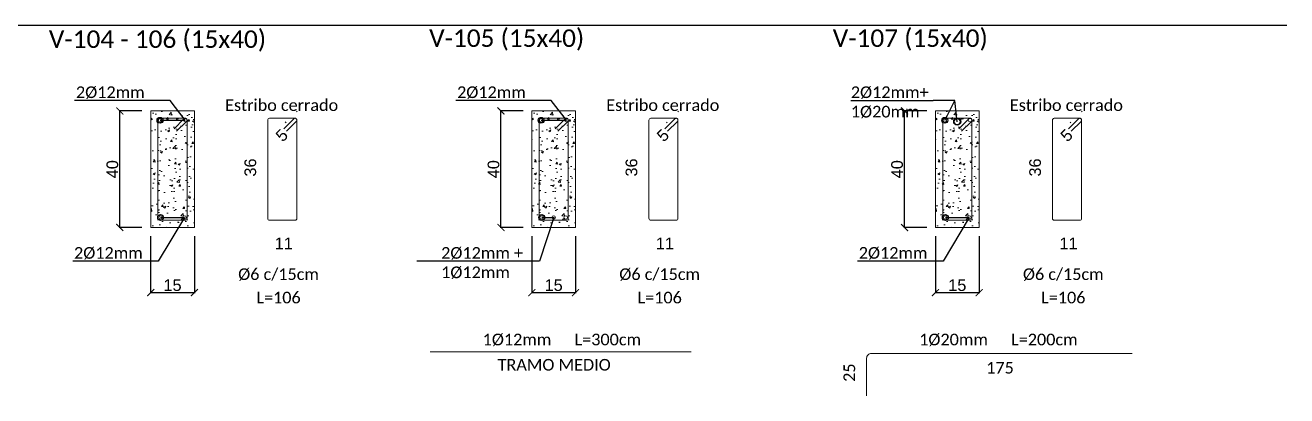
# Model space of a CAD drawing. Header units: millimetres. Extents: x 141 to 456, y -20 to 129.
# Drawn here: x 434.01 to 455.64, y 19.04 to 25.4 of the extents above; entities that cross this region are included whole.
import ezdxf
from ezdxf import colors
from ezdxf.entities.mleader import LeaderData, LeaderLine
from ezdxf.enums import TextEntityAlignment as Align
from ezdxf.math import Vec2, Vec3

# ---------------------------------------------------------------- set-up
doc = ezdxf.new("R2010")
doc.units = ezdxf.units.MM
doc.header["$LTSCALE"] = 0.1
doc.header["$MEASUREMENT"] = 0
doc.header["$PDMODE"] = 3
doc.header["$PDSIZE"] = 0.1
doc.layers.get('DEFPOINTS').update_dxf_attribs({"color": 1})
for name, color, linetype, lineweight in [('ARM_LONGITUDINAL_Ø10', 10, 'Continuous', 9), ('ARM_LONGITUDINAL_Ø12', 10, 'Continuous', 9), ('ARM_TRANSVERSAL_Ø6', 10, 'Continuous', 9), ('CIM_REFEREN', 2, 'Continuous', 0), ('CIM_TXT_ARMADOS', 3, 'Continuous', 0), ('SEC_COTAS_SEC_DIM_VIGA', 1, 'Continuous', 0), ('SEC_REF_TXT_POSICIONES_ARM_ESTRIBOS', 1, 'Continuous', 9), ('SOMBRA', 1, 'Continuous', 0), ('VIG_CARAS', 4, 'Continuous', 9)]:
    doc.layers.add(name, color=color, linetype=linetype, lineweight=lineweight)
doc.layers.add('COTAS-HECTOR', color=2, linetype='Continuous')
doc.styles.add('Arial20', font='arial.ttf', dxfattribs={"height": 0.2})
doc.styles.add('CYPETXT', font='calibri.ttf', dxfattribs={"height": 0.2})
doc.dimstyles.new('COTA-1-100', dxfattribs={"dimtxt": 0.2, "dimasz": 0.12, "dimexe": 0.012, "dimexo": 0.15, "dimgap": 0.025, "dimtad": 1, "dimzin": 0, "dimdsep": 46, "dimtxsty": 'Arial20', "dimblk1": 'ARCHTICK', "dimblk2": 'ARCHTICK', "dimsah": 1, "dimcen": 0.09, "dimclrd": 256, "dimclre": 256, "dimclrt": 256, "dimazin": 0, "dimtfac": 1, "dimtofl": 0, "dimtmove": 2, "dimatfit": 3, "dimldrblk": 'ARCHTICK', "dimfxl": 1, "dimtolj": 1, "dimtzin": 0, "dimarcsym": 0})

# ---------------------------------------------------------------- blocks, each defined once
blk = doc.blocks.new('_ARCHTICK')
at = {"color": 0, "linetype": 'ByBlock', "const_width": 0.15}
blk.add_lwpolyline([(-0.5, -0.5), (0.5, 0.5)], dxfattribs=at)
blk = doc.blocks.new('*D200')
at = {"layer": 'DEFPOINTS', "color": 0, "transparency": 16777216}
for p in [(436.156, 21.926), (436.906, 21.926), (436.906, 20.808)]:
    blk.add_point(p, dxfattribs=at)
at = {"layer": 'SEC_COTAS_SEC_DIM_VIGA', "lineweight": -2, "transparency": 16777216}
for p, q in [((436.156, 21.776), (436.156, 20.796)), ((436.906, 21.776), (436.906, 20.796)), ((436.156, 20.808), (436.906, 20.808))]:
    blk.add_line(p, q, dxfattribs=at)
at = {"layer": 'SEC_COTAS_SEC_DIM_VIGA', "lineweight": -2, "transparency": 16777216, "xscale": 0.12, "yscale": 0.12, "zscale": 0.12, "rotation": 180}
blk.add_blockref('_ARCHTICK', (436.156, 20.808), dxfattribs=at)
at = {"layer": 'SEC_COTAS_SEC_DIM_VIGA', "lineweight": -2, "transparency": 16777216, "xscale": 0.12, "yscale": 0.12, "zscale": 0.12}
blk.add_blockref('_ARCHTICK', (436.906, 20.808), dxfattribs=at)
at = {"layer": 'SEC_COTAS_SEC_DIM_VIGA', "transparency": 16777216, "insert": (436.531, 20.935), "char_height": 0.2, "attachment_point": 5, "style": 'Arial20'}
blk.add_mtext('\\A1;15', dxfattribs=at)
blk = doc.blocks.new('*D201')
at = {"layer": 'DEFPOINTS', "color": 0, "transparency": 16777216}
for p in [(435.627, 23.926), (436.156, 23.926), (436.156, 21.926)]:
    blk.add_point(p, dxfattribs=at)
at = {"layer": 'SEC_COTAS_SEC_DIM_VIGA', "lineweight": -2, "transparency": 16777216}
for p, q in [((436.006, 23.926), (435.615, 23.926)), ((435.627, 21.926), (435.627, 23.926)), ((436.006, 21.926), (435.615, 21.926))]:
    blk.add_line(p, q, dxfattribs=at)
at = {"layer": 'SEC_COTAS_SEC_DIM_VIGA', "lineweight": -2, "transparency": 16777216, "xscale": 0.12, "yscale": 0.12, "zscale": 0.12}
for p, rotation in [((435.627, 23.926), 90), ((435.627, 21.926), 270)]:
    blk.add_blockref('_ARCHTICK', p, dxfattribs=dict(at, rotation=rotation))
at = {"layer": 'SEC_COTAS_SEC_DIM_VIGA', "transparency": 16777216, "insert": (435.5, 22.926), "char_height": 0.2, "attachment_point": 5, "rotation": 90, "style": 'Arial20'}
blk.add_mtext('\\A1;40', dxfattribs=at)
blk = doc.blocks.new('_Origin')
at = {"color": 0, "linetype": 'ByBlock', "lineweight": -2}
blk.add_line((0, 0), (-1, 0), dxfattribs=at)
blk.add_circle((0, 0), 0.5, dxfattribs=at)
blk = doc.blocks.new('*D202')
at = {"layer": 'DEFPOINTS', "color": 0, "transparency": 16777216}
for p in [(437.762, 23.301), (438.144, 23.301), (438.144, 22.051)]:
    blk.add_point(p, dxfattribs=at)
at = {"layer": 'SEC_COTAS_SEC_DIM_VIGA', "transparency": 16777216, "insert": (437.866, 22.955), "char_height": 0.2, "attachment_point": 5, "rotation": 90, "style": 'Arial20'}
blk.add_mtext('\\A1;36', dxfattribs=at)
blk = doc.blocks.new('_None')
blk = doc.blocks.new('*D203')
at = {"layer": 'DEFPOINTS', "color": 0, "transparency": 16777216}
for p in [(438.062, 22.223), (438.817, 22.223), (438.817, 21.528)]:
    blk.add_point(p, dxfattribs=at)
at = {"layer": 'SEC_COTAS_SEC_DIM_VIGA', "transparency": 16777216, "insert": (438.439, 21.653), "char_height": 0.2, "attachment_point": 5, "style": 'Arial20'}
blk.add_mtext('\\A1;11', dxfattribs=at)
blk = doc.blocks.new('1')
at = {"layer": 'ARM_TRANSVERSAL_Ø6'}
for p, q in [((436.301, 23.798), (436.291, 23.791)), ((436.313, 23.801), (436.301, 23.798)), ((436.745, 23.801), (436.313, 23.801)), ((436.737, 23.798), (436.732, 23.795)), ((436.743, 23.8), (436.737, 23.798)), ((436.749, 23.801), (436.743, 23.8)), ((436.756, 23.8), (436.749, 23.801)), ((436.756, 23.8), (436.749, 23.801)), ((436.762, 23.798), (436.756, 23.8)), ((436.762, 23.798), (436.756, 23.8)), ((436.767, 23.795), (436.762, 23.798)), ((436.767, 23.795), (436.762, 23.798)), ((436.284, 23.781), (436.281, 23.769)), ((436.281, 23.769), (436.281, 22.083)), ((436.291, 23.791), (436.284, 23.781)), ((436.727, 23.791), (436.557, 23.621)), ((436.602, 23.576), (436.772, 23.746)), ((436.732, 23.795), (436.727, 23.791)), ((436.772, 23.791), (436.767, 23.795)), ((436.772, 23.791), (436.767, 23.795)), ((436.776, 23.786), (436.772, 23.791)), ((436.776, 23.786), (436.772, 23.791)), ((436.772, 23.746), (436.776, 23.751)), ((436.779, 23.781), (436.776, 23.786)), ((436.779, 23.781), (436.776, 23.786)), ((436.776, 23.751), (436.779, 23.756)), ((436.781, 23.775), (436.779, 23.781)), ((436.781, 23.775), (436.779, 23.781)), ((436.779, 23.756), (436.781, 23.762)), ((436.781, 23.769), (436.781, 23.775)), ((436.781, 23.762), (436.781, 23.769)), ((436.781, 22.083), (436.781, 23.769)), ((436.281, 22.083), (436.284, 22.07)), ((436.284, 22.07), (436.291, 22.06)), ((436.772, 22.06), (436.779, 22.07)), ((436.779, 22.07), (436.781, 22.083)), ((436.291, 22.06), (436.301, 22.053)), ((436.301, 22.053), (436.313, 22.051)), ((436.313, 22.051), (436.749, 22.051)), ((436.749, 22.051), (436.762, 22.053)), ((436.762, 22.053), (436.772, 22.06))]:
    blk.add_line(p, q, dxfattribs=at)
blk = doc.blocks.new('*D260')
at = {"layer": 'DEFPOINTS', "color": 0, "transparency": 16777216}
for p in [(438.667, 23.914), (438.776, 23.802), (438.582, 23.614)]:
    blk.add_point(p, dxfattribs=at)
at = {"layer": 'SEC_COTAS_SEC_DIM_VIGA', "lineweight": -2, "transparency": 16777216}
for p, q in [((438.671, 23.91), (438.659, 23.923)), ((438.478, 23.722), (438.465, 23.735))]:
    blk.add_line(p, q, dxfattribs=at)
at = {"layer": 'SEC_COTAS_SEC_DIM_VIGA', "transparency": 16777216, "insert": (438.405, 23.507), "char_height": 0.2, "attachment_point": 5, "rotation": 44.1312, "style": 'Arial20'}
blk.add_mtext('\\A1;5', dxfattribs=at)
blk = doc.blocks.new('*D263')
at = {"layer": 'DEFPOINTS', "color": 0, "transparency": 16777216}
for p in [(442.163, 23.926), (442.692, 23.926), (442.692, 21.926)]:
    blk.add_point(p, dxfattribs=at)
at = {"layer": 'SEC_COTAS_SEC_DIM_VIGA', "lineweight": -2, "transparency": 16777216}
for p, q in [((442.542, 23.926), (442.151, 23.926)), ((442.163, 21.926), (442.163, 23.926)), ((442.542, 21.926), (442.151, 21.926))]:
    blk.add_line(p, q, dxfattribs=at)
at = {"layer": 'SEC_COTAS_SEC_DIM_VIGA', "lineweight": -2, "transparency": 16777216, "xscale": 0.12, "yscale": 0.12, "zscale": 0.12}
for p, rotation in [((442.163, 23.926), 90), ((442.163, 21.926), 270)]:
    blk.add_blockref('_ARCHTICK', p, dxfattribs=dict(at, rotation=rotation))
at = {"layer": 'SEC_COTAS_SEC_DIM_VIGA', "transparency": 16777216, "insert": (442.036, 22.926), "char_height": 0.2, "attachment_point": 5, "rotation": 90, "style": 'Arial20'}
blk.add_mtext('\\A1;40', dxfattribs=at)
blk = doc.blocks.new('*D262')
at = {"layer": 'DEFPOINTS', "color": 0, "transparency": 16777216}
for p in [(442.692, 21.926), (443.442, 21.926), (443.442, 20.808)]:
    blk.add_point(p, dxfattribs=at)
at = {"layer": 'SEC_COTAS_SEC_DIM_VIGA', "lineweight": -2, "transparency": 16777216}
for p, q in [((442.692, 21.776), (442.692, 20.796)), ((443.442, 21.776), (443.442, 20.796)), ((442.692, 20.808), (443.442, 20.808))]:
    blk.add_line(p, q, dxfattribs=at)
at = {"layer": 'SEC_COTAS_SEC_DIM_VIGA', "lineweight": -2, "transparency": 16777216, "xscale": 0.12, "yscale": 0.12, "zscale": 0.12, "rotation": 180}
blk.add_blockref('_ARCHTICK', (442.692, 20.808), dxfattribs=at)
at = {"layer": 'SEC_COTAS_SEC_DIM_VIGA', "lineweight": -2, "transparency": 16777216, "xscale": 0.12, "yscale": 0.12, "zscale": 0.12}
blk.add_blockref('_ARCHTICK', (443.442, 20.808), dxfattribs=at)
at = {"layer": 'SEC_COTAS_SEC_DIM_VIGA', "transparency": 16777216, "insert": (443.067, 20.935), "char_height": 0.2, "attachment_point": 5, "style": 'Arial20'}
blk.add_mtext('\\A1;15', dxfattribs=at)
blk = doc.blocks.new('*D264')
at = {"layer": 'DEFPOINTS', "color": 0, "transparency": 16777216}
for p in [(444.299, 23.301), (444.681, 23.301), (444.681, 22.051)]:
    blk.add_point(p, dxfattribs=at)
at = {"layer": 'SEC_COTAS_SEC_DIM_VIGA', "transparency": 16777216, "insert": (444.402, 22.955), "char_height": 0.2, "attachment_point": 5, "rotation": 90, "style": 'Arial20'}
blk.add_mtext('\\A1;36', dxfattribs=at)
blk = doc.blocks.new('*D265')
at = {"layer": 'DEFPOINTS', "color": 0, "transparency": 16777216}
for p in [(444.598, 22.223), (445.353, 22.223), (445.353, 21.528)]:
    blk.add_point(p, dxfattribs=at)
at = {"layer": 'SEC_COTAS_SEC_DIM_VIGA', "transparency": 16777216, "insert": (444.975, 21.653), "char_height": 0.2, "attachment_point": 5, "style": 'Arial20'}
blk.add_mtext('\\A1;11', dxfattribs=at)
blk = doc.blocks.new('*D261')
at = {"layer": 'DEFPOINTS', "color": 0, "transparency": 16777216}
for p in [(445.203, 23.914), (445.312, 23.802), (445.118, 23.614)]:
    blk.add_point(p, dxfattribs=at)
at = {"layer": 'SEC_COTAS_SEC_DIM_VIGA', "lineweight": -2, "transparency": 16777216}
for p, q in [((445.208, 23.91), (445.195, 23.923)), ((445.014, 23.722), (445.001, 23.735))]:
    blk.add_line(p, q, dxfattribs=at)
at = {"layer": 'SEC_COTAS_SEC_DIM_VIGA', "transparency": 16777216, "insert": (444.941, 23.507), "char_height": 0.2, "attachment_point": 5, "rotation": 44.1312, "style": 'Arial20'}
blk.add_mtext('\\A1;5', dxfattribs=at)
blk = doc.blocks.new('*D266')
at = {"layer": 'DEFPOINTS', "color": 0, "transparency": 16777216}
for p in [(449.084, 23.926), (449.614, 23.926), (449.614, 21.926)]:
    blk.add_point(p, dxfattribs=at)
at = {"layer": 'SEC_COTAS_SEC_DIM_VIGA', "lineweight": -2, "transparency": 16777216}
for p, q in [((449.464, 23.926), (449.072, 23.926)), ((449.084, 21.926), (449.084, 23.926)), ((449.464, 21.926), (449.072, 21.926))]:
    blk.add_line(p, q, dxfattribs=at)
at = {"layer": 'SEC_COTAS_SEC_DIM_VIGA', "lineweight": -2, "transparency": 16777216, "xscale": 0.12, "yscale": 0.12, "zscale": 0.12}
for p, rotation in [((449.084, 23.926), 90), ((449.084, 21.926), 270)]:
    blk.add_blockref('_ARCHTICK', p, dxfattribs=dict(at, rotation=rotation))
at = {"layer": 'SEC_COTAS_SEC_DIM_VIGA', "transparency": 16777216, "insert": (448.957, 22.926), "char_height": 0.2, "attachment_point": 5, "rotation": 90, "style": 'Arial20'}
blk.add_mtext('\\A1;40', dxfattribs=at)
blk = doc.blocks.new('*D267')
at = {"layer": 'DEFPOINTS', "color": 0, "transparency": 16777216}
for p in [(449.614, 21.926), (450.364, 21.926), (450.364, 20.808)]:
    blk.add_point(p, dxfattribs=at)
at = {"layer": 'SEC_COTAS_SEC_DIM_VIGA', "lineweight": -2, "transparency": 16777216}
for p, q in [((449.614, 21.776), (449.614, 20.796)), ((450.364, 21.776), (450.364, 20.796)), ((449.614, 20.808), (450.364, 20.808))]:
    blk.add_line(p, q, dxfattribs=at)
at = {"layer": 'SEC_COTAS_SEC_DIM_VIGA', "lineweight": -2, "transparency": 16777216, "xscale": 0.12, "yscale": 0.12, "zscale": 0.12, "rotation": 180}
blk.add_blockref('_ARCHTICK', (449.614, 20.808), dxfattribs=at)
at = {"layer": 'SEC_COTAS_SEC_DIM_VIGA', "lineweight": -2, "transparency": 16777216, "xscale": 0.12, "yscale": 0.12, "zscale": 0.12}
blk.add_blockref('_ARCHTICK', (450.364, 20.808), dxfattribs=at)
at = {"layer": 'SEC_COTAS_SEC_DIM_VIGA', "transparency": 16777216, "insert": (449.989, 20.935), "char_height": 0.2, "attachment_point": 5, "style": 'Arial20'}
blk.add_mtext('\\A1;15', dxfattribs=at)
blk = doc.blocks.new('*D268')
at = {"layer": 'DEFPOINTS', "color": 0, "transparency": 16777216}
for p in [(451.22, 23.301), (451.602, 23.301), (451.602, 22.051)]:
    blk.add_point(p, dxfattribs=at)
at = {"layer": 'SEC_COTAS_SEC_DIM_VIGA', "transparency": 16777216, "insert": (451.324, 22.955), "char_height": 0.2, "attachment_point": 5, "rotation": 90, "style": 'Arial20'}
blk.add_mtext('\\A1;36', dxfattribs=at)
blk = doc.blocks.new('*D269')
at = {"layer": 'DEFPOINTS', "color": 0, "transparency": 16777216}
for p in [(451.519, 22.223), (452.274, 22.223), (452.274, 21.528)]:
    blk.add_point(p, dxfattribs=at)
at = {"layer": 'SEC_COTAS_SEC_DIM_VIGA', "transparency": 16777216, "insert": (451.897, 21.653), "char_height": 0.2, "attachment_point": 5, "style": 'Arial20'}
blk.add_mtext('\\A1;11', dxfattribs=at)
blk = doc.blocks.new('*D270')
at = {"layer": 'DEFPOINTS', "color": 0, "transparency": 16777216}
for p in [(452.125, 23.914), (452.233, 23.802), (452.04, 23.614)]:
    blk.add_point(p, dxfattribs=at)
at = {"layer": 'SEC_COTAS_SEC_DIM_VIGA', "lineweight": -2, "transparency": 16777216}
for p, q in [((452.129, 23.91), (452.116, 23.923)), ((451.935, 23.722), (451.923, 23.735))]:
    blk.add_line(p, q, dxfattribs=at)
at = {"layer": 'SEC_COTAS_SEC_DIM_VIGA', "transparency": 16777216, "insert": (451.863, 23.507), "char_height": 0.2, "attachment_point": 5, "rotation": 44.1312, "style": 'Arial20'}
blk.add_mtext('\\A1;5', dxfattribs=at)

msp = doc.modelspace()

# ---------------------------------------------------------------- hatches: boundary and pattern name
at = {"layer": 'SOMBRA'}
h = msp.add_hatch(dxfattribs=at)
h.set_pattern_fill('AR-CONC', color=256, scale=0.002)
h.set_pattern_definition([(50, (256.3934, -57.46166), (0.36436934, -0.03187817), [0.0381, -0.4191]), (355, (256.3934, -57.46166), (-0.07048684, 0.3821137), [0.03048, -0.3352812]), (100.45144, (256.42378, -57.4643), (0.2938825, 0.3502355), [0.03238, -0.3561805]), (46.1842, (256.3934, -57.36006), (0.5421581, -0.0840847), [0.05715, -0.62865]), (96.63556, (256.4386, -57.36706), (0.4748083, 0.4948522), [0.04857, -0.5342712]), (351.18415, (256.3934, -57.36006), (0.4748083, 0.4948522), [0.04572, -0.5029195]), (21, (256.4442, -57.38546), (0.3032288, -0.2045304), [0.0381, -0.4191]), (326, (256.4442, -57.38546), (0.12360406, 0.3683759), [0.03048, -0.33528]), (71.45144, (256.4695, -57.4025), (0.42683284, 0.16384554), [0.03238, -0.3561799]), (37.5, (256.39341, -57.46166), (0.00617721, 0.16911008), [0, -0.331216, 0, -0.34036, 0, -0.33655]), (7.5, (256.39341, -57.46166), (0.13363933, 0.20036115), [0, -0.194056, 0, -0.323596, 0, -0.12827]), (327.5, (256.28013, -57.46166), (0.27118119, -0.01145749), [0, -0.127, 0, -0.39624, 0, -0.52578]), (317.5, (256.22933, -57.46166), (0.29625836, 0.05085298), [0, -0.1651, 0, -0.263144, 0, -0.37338])])
h.paths.add_polyline_path([(436.9063, 23.9255), (436.1563, 23.9255), (436.1563, 21.9255), (436.9063, 21.9255)])
edge = h.paths.add_edge_path(flags=16)
edge.add_arc((436.1884, 23.268), 0.025, 0, 360)
edge = h.paths.add_edge_path(flags=16)
edge.add_arc((436.8743, 23.268), 0.025, 0, 360)
edge = h.paths.add_edge_path(flags=16)
edge.add_arc((436.2012, 22.0961), 0.03, 0, 360)
edge = h.paths.add_edge_path(flags=16)
edge.add_arc((436.8615, 22.0961), 0.03, 0, 360)
h = msp.add_hatch(dxfattribs=at)
h.set_pattern_fill('AR-CONC', color=256, scale=0.002)
h.set_pattern_definition([(50, (262.92953, -57.46166), (0.36436934, -0.03187817), [0.0381, -0.4191]), (355, (262.92953, -57.46166), (-0.07048684, 0.3821137), [0.03048, -0.3352812]), (100.45144, (262.9599, -57.4643), (0.2938825, 0.3502355), [0.03238, -0.3561805]), (46.1842, (262.92953, -57.36006), (0.5421581, -0.0840847), [0.05715, -0.62865]), (96.63556, (262.9747, -57.36706), (0.4748083, 0.4948522), [0.04857, -0.5342712]), (351.18415, (262.92953, -57.36006), (0.4748083, 0.4948522), [0.04572, -0.5029195]), (21, (262.98033, -57.38546), (0.3032288, -0.2045304), [0.0381, -0.4191]), (326, (262.98033, -57.38546), (0.12360406, 0.3683759), [0.03048, -0.33528]), (71.45144, (263.0056, -57.4025), (0.42683284, 0.16384554), [0.03238, -0.3561799]), (37.5, (262.92953, -57.46166), (0.00617721, 0.16911008), [0, -0.331216, 0, -0.34036, 0, -0.33655]), (7.5, (262.92953, -57.46166), (0.13363933, 0.20036115), [0, -0.194056, 0, -0.323596, 0, -0.12827]), (327.5, (262.81625, -57.46166), (0.27118119, -0.01145749), [0, -0.127, 0, -0.39624, 0, -0.52578]), (317.5, (262.76545, -57.46166), (0.29625836, 0.05085298), [0, -0.1651, 0, -0.263144, 0, -0.37338])])
h.paths.add_polyline_path([(443.4425, 23.9255), (442.6925, 23.9255), (442.6925, 21.9255), (443.4425, 21.9255)])
edge = h.paths.add_edge_path(flags=16)
edge.add_arc((442.7245, 23.268), 0.025, 0, 360)
edge = h.paths.add_edge_path(flags=16)
edge.add_arc((443.4104, 23.268), 0.025, 0, 360)
edge = h.paths.add_edge_path(flags=16)
edge.add_arc((442.7374, 22.0961), 0.03, 0, 360)
edge = h.paths.add_edge_path(flags=16)
edge.add_arc((443.3976, 22.0961), 0.03, 0, 360)
h = msp.add_hatch(dxfattribs=at)
h.set_pattern_fill('AR-CONC', color=256, scale=0.002)
h.set_pattern_definition([(50, (269.85083, -57.46166), (0.36436934, -0.03187817), [0.0381, -0.4191]), (355, (269.85083, -57.46166), (-0.07048684, 0.3821137), [0.03048, -0.3352812]), (100.45144, (269.8812, -57.4643), (0.2938825, 0.3502355), [0.03238, -0.3561805]), (46.1842, (269.85083, -57.36006), (0.5421581, -0.0840847), [0.05715, -0.62865]), (96.63556, (269.896, -57.36706), (0.4748083, 0.4948522), [0.04857, -0.5342712]), (351.18415, (269.85083, -57.36006), (0.4748083, 0.4948522), [0.04572, -0.5029195]), (21, (269.90163, -57.38546), (0.3032288, -0.2045304), [0.0381, -0.4191]), (326, (269.90163, -57.38546), (0.12360406, 0.3683759), [0.03048, -0.33528]), (71.45144, (269.9269, -57.4025), (0.42683284, 0.16384554), [0.03238, -0.3561799]), (37.5, (269.85083, -57.46166), (0.00617721, 0.16911008), [0, -0.331216, 0, -0.34036, 0, -0.33655]), (7.5, (269.85083, -57.46166), (0.13363933, 0.20036115), [0, -0.194056, 0, -0.323596, 0, -0.12827]), (327.5, (269.73755, -57.46166), (0.27118119, -0.01145749), [0, -0.127, 0, -0.39624, 0, -0.52578]), (317.5, (269.68675, -57.46166), (0.29625836, 0.05085298), [0, -0.1651, 0, -0.263144, 0, -0.37338])])
h.paths.add_polyline_path([(450.3638, 23.9255), (449.6138, 23.9255), (449.6138, 21.9255), (450.3638, 21.9255)])
edge = h.paths.add_edge_path(flags=16)
edge.add_arc((449.6458, 23.268), 0.025, 0, 360)
edge = h.paths.add_edge_path(flags=16)
edge.add_arc((450.3317, 23.268), 0.025, 0, 360)
edge = h.paths.add_edge_path(flags=16)
edge.add_arc((449.6586, 22.0961), 0.03, 0, 360)
edge = h.paths.add_edge_path(flags=16)
edge.add_arc((450.3189, 22.0961), 0.03, 0, 360)

# ---------------------------------------------------------------- linework, layer by layer
msp.add_line((415.2711, 25.3971), (455.6387, 25.3971))
at = {"layer": 'ARM_LONGITUDINAL_Ø10'}
msp.add_line((440.9479, 19.7935), (445.4234, 19.7935), dxfattribs=at)
msp.add_lwpolyline([(452.9894, 19.7626), (448.514, 19.7626, 0.4142136), (448.434, 19.6826), (448.434, 19.0376)], format="xyb", dxfattribs=at)
for centre, radius in [((436.7493, 23.768), 0.03), ((443.2854, 23.768), 0.03), ((450.2067, 23.768), 0.03), ((436.3165, 23.7654), 0.03), ((442.8526, 23.7654), 0.03), ((449.7739, 23.7654), 0.03), ((449.9866, 23.7411), 0.05)]:
    msp.add_circle(centre, radius, dxfattribs=at)
at = {"layer": 'ARM_LONGITUDINAL_Ø12'}
for centre in [(436.3262, 22.0961), (436.7366, 22.0961), (442.8624, 22.0961), (443.0675, 22.0961), (443.2727, 22.0961), (449.7836, 22.0961), (450.194, 22.0961)]:
    msp.add_circle(centre, 0.03, dxfattribs=at)
at = {"layer": 'ARM_TRANSVERSAL_Ø6'}
for p, q in [((436.9063, 23.2685), (436.9057, 23.2748)), ((443.4425, 23.2685), (443.4418, 23.2748)), ((450.3638, 23.2685), (450.3631, 23.2748))]:
    msp.add_line(p, q, dxfattribs=at)
at = {"layer": 'COTAS-HECTOR', "color": 1, "linetype": 'ByBlock', "lineweight": -2}
for p, q in [((449.9466, 24.1071), (449.5734, 24.1071)), ((449.9866, 23.7411), (449.9758, 23.8406))]:
    msp.add_line(p, q, dxfattribs=at)
for points in [[(448.1632, 24.1071), (449.5734, 24.1071)], [(449.819, 23.8546), (449.9466, 24.1071)], [(449.9758, 23.8406), (449.9466, 24.1071)]]:
    msp.add_lwpolyline(points, dxfattribs=at)
msp.add_circle((449.9866, 23.7411), 0.06, dxfattribs=at)
at = {"layer": 'VIG_CARAS'}
for points in [[(436.1563, 23.9255), (436.9063, 23.9255), (436.9063, 21.9255), (436.1563, 21.9255)], [(442.6925, 23.9255), (443.4425, 23.9255), (443.4425, 21.9255), (442.6925, 21.9255)], [(449.6138, 23.9255), (450.3638, 23.9255), (450.3638, 21.9255), (449.6138, 21.9255)]]:
    msp.add_lwpolyline(points, close=True, dxfattribs=at)

# ---------------------------------------------------------------- block references
for p in [(0, 0), (1.882, 0), (6.5361, 0), (8.4181, 0), (13.4574, 0), (15.3394, 0)]:
    msp.add_blockref('1', p)
at = {"layer": 'COTAS-HECTOR', "color": 1, "lineweight": -2, "xscale": 0.1, "yscale": 0.1, "zscale": 0.1, "rotation": 243.1844366825218}
msp.add_blockref('_Origin', (449.7739, 23.7654), dxfattribs=at)

# ---------------------------------------------------------------- texts
at = {"layer": 'CIM_REFEREN', "style": 'CYPETXT'}
for s, p in [('V-104 - 106 (15x40)', (434.4107, 25.0079)), ('V-105 (15x40)', (440.9316, 25.0248)), ('V-107 (15x40)', (447.8529, 25.0248))]:
    msp.add_text(s, height=0.3, dxfattribs=at).set_placement(p)
at = {"layer": 'CIM_TXT_ARMADOS', "style": 'CYPETXT'}
for p in [(438.4019, 23.9255), (444.9381, 23.9255), (451.8593, 23.9255)]:
    msp.add_text('Estribo cerrado', height=0.2, dxfattribs=at).set_placement(p, align=Align.CENTER)
at = {"layer": 'COTAS-HECTOR', "insert": (448.1632, 24.3471), "char_height": 0.2, "width": 1.471457, "attachment_point": 1, "style": 'CYPETXT'}
msp.add_mtext('2%%C12mm+ 1%%C20mm', dxfattribs=at)
at = {"layer": 'SEC_REF_TXT_POSICIONES_ARM_ESTRIBOS', "style": 'CYPETXT'}
for s, p in [('%%C6 c/15cm', (438.3488, 21.1248)), ('%%C6 c/15cm', (444.8849, 21.1248)), ('%%C6 c/15cm', (451.8062, 21.1248)), ('L=106', (438.3488, 20.7237)), ('L=106', (444.8849, 20.7237)), ('L=106', (451.8062, 20.7237))]:
    msp.add_text(s, height=0.2, dxfattribs=at).set_placement(p, align=Align.MIDDLE_CENTER)
at = {"layer": 'SEC_REF_TXT_POSICIONES_ARM_ESTRIBOS', "color": 2, "style": 'CYPETXT'}
for s, p in [('1%%C12mm', (442.4381, 20.0035)), ('L=300cm', (443.9953, 20.0035)), ('1%%C20mm', (449.9242, 20.0035)), ('L=200cm', (451.4814, 20.0035)), ('TRAMO MEDIO', (443.0758, 19.5699)), ('175', (450.7208, 19.5185))]:
    msp.add_text(s, height=0.2, dxfattribs=at).set_placement(p, align=Align.MIDDLE_CENTER)
msp.add_text('25', height=0.2, rotation=90, dxfattribs=at).set_placement((448.1367, 19.4343), align=Align.MIDDLE_CENTER)

# ---------------------------------------------------------------- dimensions: what is measured, and where the dimension line sits
at = {"layer": 'SEC_COTAS_SEC_DIM_VIGA'}
for p1, p2, distance, picture, middle in [((436.1563, 21.9255), (436.1563, 23.9255), 0.5297, '*D201', (435.4996, 22.9255)), ((442.6925, 21.9255), (442.6925, 23.9255), 0.5297, '*D263', (442.0357, 22.9255)), ((449.6138, 21.9255), (449.6138, 23.9255), 0.5297, '*D266', (448.957, 22.9255)), ((436.1563, 21.9255), (436.9063, 21.9255), -1.1178, '*D200', (436.5313, 20.9349)), ((442.6925, 21.9255), (443.4425, 21.9255), -1.1178, '*D262', (443.0675, 20.9349)), ((449.6138, 21.9255), (450.3638, 21.9255), -1.1178, '*D267', (449.9888, 20.9349))]:
    dim = msp.add_aligned_dim(p1=p1, p2=p2, distance=distance, dimstyle='COTA-1-100', override={"dimdec": 0, "dimlfac": 20}, dxfattribs=at)
    dim.commit()
    dim.dimension.update_dxf_attribs({"geometry": picture, "text_midpoint": middle})
for base, p1, p2, picture, middle in [((438.6673, 23.9142), (438.5821, 23.6143), (438.7759, 23.8022), '*D260', (438.4053, 23.507)), ((445.2034, 23.9142), (445.1182, 23.6143), (445.312, 23.8022), '*D261', (444.9414, 23.507)), ((452.1247, 23.9142), (452.0395, 23.6143), (452.2333, 23.8022), '*D270', (451.8627, 23.507))]:
    dim = msp.add_linear_dim(base=base, p1=p1, p2=p2, angle=44.13116, dimstyle='COTA-1-100', override={"dimdec": 0, "dimlfac": 20, "dimblk1": 'None', "dimblk2": 'None', "dimsah": 1, "dimsd1": 1, "dimsd2": 1}, dxfattribs=at)
    dim.commit()
    dim.dimension.update_dxf_attribs({"geometry": picture, "text_midpoint": middle, "dimtype": 161})
for base, p1, p2, picture, middle in [((437.7625, 23.3005), (438.1445, 22.0505), (438.1445, 23.3005), '*D202', (437.8663, 22.9553)), ((444.2986, 23.3005), (444.6806, 22.0505), (444.6806, 23.3005), '*D264', (444.4024, 22.9553)), ((451.2199, 23.3005), (451.6019, 22.0505), (451.6019, 23.3005), '*D268', (451.3237, 22.9553))]:
    dim = msp.add_linear_dim(base=base, p1=p1, p2=p2, angle=90, text='36', dimstyle='COTA-1-100', override={"dimdec": 0, "dimlfac": 20, "dimblk1": 'None', "dimblk2": 'None', "dimse1": 1, "dimse2": 1, "dimsd1": 1, "dimsd2": 1}, dxfattribs=at)
    dim.commit()
    dim.dimension.update_dxf_attribs({"geometry": picture, "text_midpoint": middle, "dimtype": 161})
for base, p1, p2, picture, middle in [((438.8168, 21.5278), (438.0618, 22.223), (438.8168, 22.223), '*D203', (438.4393, 21.6532)), ((445.3529, 21.5278), (444.5979, 22.223), (445.3529, 22.223), '*D265', (444.9754, 21.6532)), ((452.2742, 21.5278), (451.5192, 22.223), (452.2742, 22.223), '*D269', (451.8967, 21.6532))]:
    dim = msp.add_linear_dim(base=base, p1=p1, p2=p2, text='11', dimstyle='COTA-1-100', override={"dimdec": 0, "dimlfac": 20, "dimblk1": 'None', "dimblk2": 'None', "dimsah": 1, "dimse1": 1, "dimse2": 1, "dimsd1": 1, "dimsd2": 1}, dxfattribs=at)
    dim.commit()
    dim.dimension.update_dxf_attribs({"geometry": picture, "text_midpoint": middle})

# ---------------------------------------------------------------- leaders
at = {"layer": 'COTAS-HECTOR'}
ml = msp.add_multileader_mtext('Standard', dxfattribs=at)
ml.set_content('2%%C12mm', color=256, style='CYPETXT')
ml.set_leader_properties(color=1)
ml.set_arrow_properties(name='ORIGIN')
ml.build(insert=Vec2(0, 0))
ml.multileader.update_dxf_attribs({"text_left_attachment_type": 6, "text_right_attachment_type": 6, "dogleg_length": 0.3594, "arrow_head_size": 0.1})
ctx = ml.context
ctx.base_point, ctx.char_height, ctx.arrow_head_size, ctx.landing_gap_size, ctx.plane_origin = Vec3(434.7847, 24.1071), 0.2, 0.1, 0.09, Vec3(438.5876, 24.888)
ctx.left_attachment, ctx.right_attachment = 6, 6
notes = []
notes.append((ctx, [(1, (1, 1, 0), (436.4892, 24.1071), (-1, 0), 0.3732, [(0, [(436.3165, 23.7654), (436.7493, 23.768)], 0, [])])]))
ctx.mtext.insert, ctx.mtext.width, ctx.mtext.flow_direction = Vec3(434.8747, 24.3471), 1.471457, 5
ml = msp.add_multileader_mtext('Standard', dxfattribs=at)
ml.set_content('2%%C12mm', color=256, style='CYPETXT')
ml.set_leader_properties(color=1)
ml.set_arrow_properties(name='ORIGIN')
ml.build(insert=Vec2(0, 0))
ml.multileader.update_dxf_attribs({"text_left_attachment_type": 6, "text_right_attachment_type": 6, "dogleg_length": 0.3594, "arrow_head_size": 0.1})
ctx = ml.context
ctx.base_point, ctx.char_height, ctx.arrow_head_size, ctx.landing_gap_size, ctx.plane_origin = Vec3(441.3208, 24.1071), 0.2, 0.1, 0.09, Vec3(445.1237, 24.888)
ctx.left_attachment, ctx.right_attachment = 6, 6
notes.append((ctx, [(1, (1, 1, 0), (443.0253, 24.1071), (-1, 0), 0.3732, [(0, [(442.8526, 23.7654), (443.2854, 23.768)], 0, [])])]))
ctx.mtext.insert, ctx.mtext.width, ctx.mtext.flow_direction = Vec3(441.4108, 24.3471), 1.471457, 5
ml = msp.add_multileader_mtext('Standard', dxfattribs=at)
ml.set_content('2%%C12mm', color=256, style='CYPETXT')
ml.set_leader_properties(color=1)
ml.set_arrow_properties(name='ORIGIN')
ml.build(insert=Vec2(0, 0))
ml.multileader.update_dxf_attribs({"text_left_attachment_type": 6, "text_right_attachment_type": 6, "dogleg_length": 0.3594, "arrow_head_size": 0.1})
ctx = ml.context
ctx.base_point, ctx.char_height, ctx.arrow_head_size, ctx.landing_gap_size, ctx.plane_origin = Vec3(434.7516, 21.3496), 0.2, 0.1, 0.09, Vec3(438.6004, 23.716)
ctx.left_attachment, ctx.right_attachment = 6, 6
notes.append((ctx, [(1, (1, 1, 0), (436.2872, 21.3496), (-1, 0), 0.2044, [(0, [(436.3262, 22.0961), (436.7366, 22.0961)], 0, [])])]))
ctx.mtext.insert, ctx.mtext.width, ctx.mtext.flow_direction = Vec3(434.8416, 21.5896), 1.789032, 5
ml = msp.add_multileader_mtext('Standard', dxfattribs=at)
ml.set_content('2%%C12mm + 1%%C12mm', color=256, style='CYPETXT')
ml.set_leader_properties(color=1)
ml.set_arrow_properties(name='ORIGIN')
ml.build(insert=Vec2(0, 0))
ml.multileader.update_dxf_attribs({"text_left_attachment_type": 6, "text_right_attachment_type": 6, "dogleg_length": 0.3594, "arrow_head_size": 0.1})
ctx = ml.context
ctx.base_point, ctx.char_height, ctx.arrow_head_size, ctx.landing_gap_size, ctx.plane_origin = Vec3(441.0476, 21.3496), 0.2, 0.1, 0.09, Vec3(445.1366, 23.716)
ctx.left_attachment, ctx.right_attachment = 6, 6
notes.append((ctx, [(1, (1, 1, 0), (442.8234, 21.3496), (-1, 0), 0.2044, [(0, [(442.8624, 22.0961), (443.0675, 22.0961)], 0, [])])]))
ctx.mtext.insert, ctx.mtext.width, ctx.mtext.flow_direction = Vec3(441.1376, 21.5896), 1.789032, 5
ml = msp.add_multileader_mtext('Standard', dxfattribs=at)
ml.set_content('2%%C12mm', color=256, style='CYPETXT')
ml.set_leader_properties(color=1)
ml.set_arrow_properties(name='ORIGIN')
ml.build(insert=Vec2(0, 0))
ml.multileader.update_dxf_attribs({"text_left_attachment_type": 6, "text_right_attachment_type": 6, "dogleg_length": 0.3594, "arrow_head_size": 0.1})
ctx = ml.context
ctx.base_point, ctx.char_height, ctx.arrow_head_size, ctx.landing_gap_size, ctx.plane_origin = Vec3(448.209, 21.3496), 0.2, 0.1, 0.09, Vec3(452.0579, 23.716)
ctx.left_attachment, ctx.right_attachment = 6, 6
notes.append((ctx, [(1, (1, 1, 0), (449.7447, 21.3496), (-1, 0), 0.2044, [(0, [(449.7836, 22.0961), (450.194, 22.0961)], 0, [])])]))
ctx.mtext.insert, ctx.mtext.width, ctx.mtext.flow_direction = Vec3(448.299, 21.5896), 1.789032, 5
for ctx, leaders in notes:
    for number, flags, end, landing, length, lines in leaders:
        leader = LeaderData()
        leader.index, (leader.has_last_leader_line, leader.has_dogleg_vector, leader.attachment_direction) = number, flags
        leader.last_leader_point, leader.dogleg_vector, leader.dogleg_length = Vec3(end), Vec3(landing), length
        for number, points, colour, breaks in lines:
            line = LeaderLine()
            line.index, line.vertices, line.color, line.breaks = number, Vec3.list(points), colors.encode_raw_color(colour), breaks
            leader.lines.append(line)
        ctx.leaders.append(leader)

doc.saveas('drawing.dxf')
